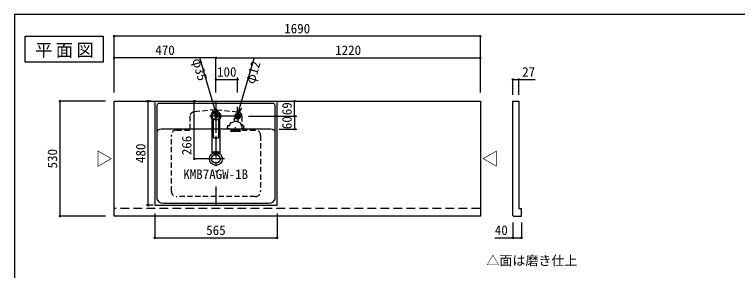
# Model space of a CAD drawing. Units: millimetres on the paper, scale 1:20. Extents: x -205 to 195, y -144 to 138.
# Drawn here: x -205 to -38.1, y 79.5 to 138.5 of the extents above; entities that cross this region are included whole.
import ezdxf
from ezdxf.enums import TextEntityAlignment as Align

# ---------------------------------------------------------------- set-up
doc = ezdxf.new("R2010")
doc.units = ezdxf.units.MM
for name, pattern in [('CHAIN1', [8, 5, -1, 1, -1]), ('DASHED1', [1.8, 1.2, -0.6]), ('DASHED2', [3, 2, -1]), ('DOUBLE_CHAIN1', [8.8, 5, -1, 0.6, -0.6, 0.6, -1])]:
    doc.linetypes.add(name, pattern=pattern)
for name, color, linetype in [('0-1_1', 7, 'Continuous'), ('0-2_2', 4, 'Continuous'), ('0-3_3', 6, 'Continuous'), ('0-A_10', 6, 'Continuous')]:
    doc.layers.add(name, color=color, linetype=linetype)
doc.styles.add('ＭＳ ゴシック', font='')
doc.styles.get('ＭＳ ゴシック').set_extended_font_data('MS Gothic')

msp = doc.modelspace()

# ---------------------------------------------------------------- hatches: boundary and pattern name
at = {"layer": '0-2_2'}
for points in [[(-181.7, 133.5, 1), (-182.3, 133.5, 1)], [(-97.2, 133.5, 1), (-97.8, 133.5, 1)], [(-181.7, 128.5, 1), (-182.3, 128.5, 1)], [(-158.2, 128.5, 1), (-158.8, 128.5, 1)], [(-158.2, 128.5, 1), (-158.8, 128.5, 1)], [(-97.2, 128.5, 1), (-97.8, 128.5, 1)], [(-158.2, 123.5, 1), (-158.8, 123.5, 1)], [(-153.2, 123.5, 1), (-153.8, 123.5, 1)], [(-89.7, 123.5, 1), (-90.3, 123.5, 1)], [(-88.35, 123.5, 1), (-88.95, 123.5, 1)], [(-194.2, 118.5, 1), (-194.8, 118.5, 1)], [(-173.825, 118.5, 1), (-174.425, 118.5, 1)], [(-163.2, 118.5, 1), (-163.8, 118.5, 1)], [(-140.075, 118.5, 1), (-140.675, 118.5, 1)], [(-140.075, 115.05, 1), (-140.675, 115.05, 1)], [(-140.075, 115.05, 1), (-140.675, 115.05, 1)], [(-140.075, 112.05, 1), (-140.675, 112.05, 1)], [(-163.2, 105.2, 1), (-163.8, 105.2, 1)], [(-173.825, 94.5, 1), (-174.425, 94.5, 1)], [(-194.2, 92, 1), (-194.8, 92, 1)], [(-172.325, 87, 1), (-172.925, 87, 1)], [(-144.075, 87, 1), (-144.675, 87, 1)], [(-89.7, 87, 1), (-90.3, 87, 1)], [(-87.7, 87, 1), (-88.3, 87, 1)]]:
    msp.add_hatch(color=132, dxfattribs=at).paths.add_polyline_path(points)

# ---------------------------------------------------------------- linework, layer by layer
at = {"layer": '0-1_1'}
for p, q in [((-182, 92), (-182, 118.5)), ((-90, 118.5), (-88.65, 118.5)), ((-90, 92.15), (-90, 118.5)), ((-88.65, 118.5), (-88.65, 93.75)), ((-88.65, 93.75), (-88.025, 93.75)), ((-88, 93.725), (-88.025, 93.75)), ((-97.5, 92), (-182, 92))]:
    msp.add_line(p, q, dxfattribs=at)
for points in [[(-182, 118.5), (-97.5, 118.5), (-97.5, 92)], [(-89.85, 92), (-88.025, 92), (-88, 92.025), (-88, 93.725)]]:
    msp.add_lwpolyline(points, dxfattribs=at)
for centre, radius in [((-158.5, 115.05), 0.875), ((-153.5, 115.05), 0.3)]:
    msp.add_circle(centre, radius, dxfattribs=at)
msp.add_arc((-89.85, 92.15), 0.15, 180, 270, dxfattribs=at)
at = {"layer": '0-2_2'}
for p, q in [((-182, 120.5), (-182, 133.5)), ((-97.5, 133.5), (-182, 133.5)), ((-97.5, 120.5), (-97.5, 133.5)), ((-182, 120.5), (-182, 128.5)), ((-158.5, 128.5), (-182, 128.5)), ((-162.308, 128.569), (-158.255, 114.66)), ((-158.5, 120.5), (-158.5, 128.5)), ((-158.5, 128.5), (-97.5, 128.5)), ((-158.5, 120.5), (-158.5, 128.5)), ((-149.716, 128.567), (-153.583, 115.212)), ((-97.5, 120.5), (-97.5, 128.5)), ((-158.5, 120.5), (-158.5, 124)), ((-158.5, 123.5), (-153.5, 123.5)), ((-153.5, 120.5), (-153.5, 124)), ((-90, 120), (-90, 123.5)), ((-90, 123.5), (-84.843, 123.5)), ((-88.65, 120), (-88.65, 123.5)), ((-184, 118.5), (-194.5, 118.5)), ((-194.5, 118.5), (-194.5, 92)), ((-173.48, 118.5), (-174.625, 118.5)), ((-174.125, 94.5), (-174.125, 118.5)), ((-172.525, 118.5), (-144.475, 118.5)), ((-163.049, 118.5), (-163.5, 118.5)), ((-163.5, 105.2), (-163.5, 118.5)), ((-151, 118.5), (-140.375, 118.5)), ((-140.375, 115.05), (-140.375, 118.5)), ((-172.625, 118.4), (-172.625, 94.6)), ((-172.125, 117.5), (-172.125, 111.149)), ((-145.375, 118), (-171.625, 118)), ((-153.583, 115.212), (-153.543, 117.211)), ((-153.583, 115.212), (-152.549, 116.923)), ((-144.875, 111.39), (-144.875, 117.5)), ((-144.375, 94.6), (-144.375, 118.4)), ((-158.255, 114.66), (-159.293, 116.37)), ((-158.745, 116.34), (-157.707, 114.63)), ((-158.745, 116.34), (-158.701, 114.341)), ((-158.255, 114.66), (-158.299, 116.659)), ((-153.417, 115.788), (-154.451, 114.077)), ((-153.417, 115.788), (-153.457, 113.789)), ((-151, 115.05), (-140.375, 115.05)), ((-150.58, 115.05), (-139.875, 115.05)), ((-140.375, 115.05), (-140.375, 112.05)), ((-145.89, 112.05), (-171.11, 112.05)), ((-143.89, 112.05), (-139.875, 112.05)), ((-172.125, 111.55), (-172.125, 96.059)), ((-153.25, 111.776), (-154.75, 111.776)), ((-154.75, 111.582), (-153.25, 111.582)), ((-144.875, 96.059), (-144.875, 111.39)), ((-160.5, 105.2), (-163.5, 105.2)), ((-172.962, 94.5), (-174.625, 94.5)), ((-172.525, 94.5), (-144.475, 94.5)), ((-170.61, 95), (-146.39, 95)), ((-184, 92), (-194.5, 92)), ((-172.625, 92.6), (-172.625, 87)), ((-144.375, 92.6), (-144.375, 87)), ((-90, 90.5), (-90, 87)), ((-88, 90.5), (-88, 87)), ((-172.625, 87), (-144.375, 87)), ((-94.16, 87), (-88, 87))]:
    msp.add_line(p, q, dxfattribs=at)
at = {"layer": '0-2_2', "linetype": 'CHAIN1'}
for p, q in [((-158.5, 118.5), (-158.5, 102.225)), ((-153.5, 115.661), (-153.5, 114.374)), ((-152.895, 115.05), (-160.04, 115.05)), ((-154, 111.856), (-154, 112.484)), ((-156.5, 105.2), (-160.5, 105.2)), ((-158.5, 98.855), (-158.5, 94.5))]:
    msp.add_line(p, q, dxfattribs=at)
at = {"layer": '0-2_2', "linetype": 'DASHED1'}
for p, q in [((-158.649, 116.535), (-163.6, 116.04)), ((-158.351, 116.535), (-153.4, 116.04)), ((-164.5, 115.05), (-164.5, 111.85)), ((-155, 113.524), (-154.259, 113.801)), ((-153, 113.524), (-153.747, 113.803)), ((-152.5, 115.05), (-152.5, 111.85)), ((-167.55, 111.85), (-164.5, 111.85)), ((-155.875, 112.885), (-155.875, 112.498)), ((-155.875, 112.885), (-155.325, 112.885)), ((-155.875, 112.275), (-155.875, 112.498)), ((-155.875, 112.175), (-155.875, 112.275)), ((-155.875, 112.175), (-155.375, 112.175)), ((-155.325, 112.885), (-155.325, 113.058)), ((-155.325, 112.125), (-152.675, 112.125)), ((-155.125, 112.125), (-155.125, 112.05)), ((-152.875, 112.125), (-152.875, 112.05)), ((-152.675, 112.885), (-152.675, 113.058)), ((-152.125, 112.885), (-152.675, 112.885)), ((-152.625, 112.175), (-152.125, 112.175)), ((-152.5, 111.85), (-149.45, 111.85)), ((-152.125, 112.885), (-152.125, 112.048)), ((-152.125, 112.275), (-152.125, 112.048)), ((-152.125, 112.175), (-152.125, 112.275)), ((-168.8, 97.75), (-168.8, 110.6)), ((-148.2, 110.6), (-148.2, 97.75)), ((-158.5, 96.5), (-167.55, 96.5)), ((-149.45, 96.5), (-158.5, 96.5))]:
    msp.add_line(p, q, dxfattribs=at)
at = {"layer": '0-2_2', "linetype": 'DASHED2'}
msp.add_line((-97.5, 93.75), (-182, 93.75), dxfattribs=at)
at = {"layer": '0-2_2'}
msp.add_lwpolyline([(-202.5, 133.5), (-184.5, 133.5), (-184.5, 127.5), (-202.5, 127.5)], close=True, dxfattribs=at)
for radius in [1.5, 1]:
    msp.add_circle((-158.5, 105.2), radius, dxfattribs=at)
for centre, radius, start, end in [((-172.525, 118.4), 0.1, 90, 180), ((-144.475, 118.4), 0.1, 0, 90), ((-171.625, 117.5), 0.5, 90, 180), ((-145.375, 117.5), 0.5, 0, 90), ((-172.525, 94.6), 0.1, 180, 270), ((-144.475, 94.6), 0.1, 270, 360)]:
    msp.add_arc(centre, radius, start, end, dxfattribs=at)
at = {"layer": '0-2_2', "linetype": 'DASHED1'}
for centre, radius, start, end in [((-163.5, 115.045), 1, 95.71059, 180), ((-158.5, 115.043), 1.5, 84.28941, 95.71059), ((-153.5, 115.045), 1, 0, 84.28941), ((-154.825, 113.056), 0.5, 110.47182, 179.72446), ((-154, 113.106), 0.742, 70.05437, 110.47333), ((-153.175, 113.056), 0.5, 0.27554, 69.52818), ((-167.55, 110.6), 1.25, 90, 180), ((-155.325, 112.175), 0.05, 180, 270), ((-152.675, 112.175), 0.05, 270, 360), ((-149.45, 110.6), 1.25, 0, 90), ((-167.55, 97.75), 1.25, 180, 270), ((-149.45, 97.75), 1.25, 270, 360)]:
    msp.add_arc(centre, radius, start, end, dxfattribs=at)
at = {"layer": '0-2_2'}
for centre, major_axis, ratio, start_param, end_param in [((-171.11, 111.39), (-1.015, 0), 0.650307, 4.712389, 6.2831853), ((-145.89, 111.39), (1.015, 0), 0.650307, 6.2831853, 7.8539816), ((-154.75, 111.679), (0.375, 0), 0.258974, 1.5707963, 4.712389), ((-153.25, 111.679), (-0.375, 0), 0.258974, 1.5707963, 4.712389), ((-170.61, 96.059), (-1.515, 0), 0.699055, 6.2831853, 7.8539816), ((-146.39, 96.059), (1.515, 0), 0.699055, 4.712389, 6.2831853)]:
    msp.add_ellipse(centre, major_axis=major_axis, ratio=ratio, start_param=start_param, end_param=end_param, dxfattribs=at)
at = {"layer": '0-3_3', "linetype": 'DOUBLE_CHAIN1'}
for p, q in [((-158.5, 116.2), (-158.5, 106.254)), ((-153.5, 115.675), (-153.5, 114.425))]:
    msp.add_line(p, q, dxfattribs=at)
at = {"layer": '0-3_3', "linetype": 'CHAIN1'}
for p, q in [((-157.35, 115.05), (-159.65, 115.05)), ((-152.875, 115.05), (-154.125, 115.05))]:
    msp.add_line(p, q, dxfattribs=at)
at = {"layer": '0-3_3'}
for p, q in [((-159.4, 111.749), (-159.4, 114.334)), ((-159.125, 114.019), (-159.125, 110.175)), ((-157.875, 110.175), (-157.875, 114.019)), ((-157.6, 111.749), (-157.6, 114.334)), ((-159.4, 106.581), (-159.4, 111.749)), ((-157.6, 111.749), (-157.6, 106.581)), ((-159, 110.05), (-158, 110.05))]:
    msp.add_line(p, q, dxfattribs=at)
for radius in [0.625, 0.425]:
    msp.add_circle((-153.5, 115.05), radius, dxfattribs=at)
for centre, radius, start, end in [((-158.5, 115.05), 1.15, 307.49525, 233.96812), ((-159.25, 114.019), 0.125, 0, 53.96812), ((-157.75, 114.019), 0.125, 126.03188, 180), ((-158.5, 115.05), 1.15, 306.03188, 307.49525), ((-158.5, 115.05), 1.15, 306.03188, 307.49525), ((-159, 110.175), 0.125, 180, 270), ((-158, 110.175), 0.125, 270, 360)]:
    msp.add_arc(centre, radius, start, end, dxfattribs=at)
for start_param, end_param in [(2.3384438, 3.1415927), (6.2831853, 7.0863341)]:
    msp.add_ellipse((-158.5, 111.749), major_axis=(0.9, 0), ratio=0.362778, start_param=start_param, end_param=end_param, dxfattribs=at)
msp.add_ellipse((-158.5, 106.581), major_axis=(0.9, 0), ratio=0.362778, dxfattribs=at)
at = {"layer": '0-A_10'}
msp.add_line((195, 138.5), (-205, 138.5), dxfattribs=at)
msp.add_lwpolyline([(-205, 138.5), (-205, -143.5), (195, -143.5)], dxfattribs=at)

# ---------------------------------------------------------------- texts
at = {"layer": '0-2_2', "style": 'ＭＳ ゴシック'}
for s, p in [('1690', (-142.75, 133.5)), ('470', (-172.5, 128.5)), ('1220', (-131, 128.5)), ('100', (-158.25, 123.5)), ('27', (-87.843, 123.5)), ('KMB7AGW-1B', (-166.047, 99.903)), ('565', (-160.75, 87)), ('40', (-94.16, 87)), ('△面は磨き仕上', (-96.097, 80.01))]:
    msp.add_text(s, height=2.199, dxfattribs=at).set_placement(p, align=Align.BOTTOM_LEFT)
for s, height, rotation, p in [('φ35', 2.199, 286.246, (-164.67, 127.88)), ('φ12', 2.199, 73.849, (-149.018, 122.118)), ('69', 2.199, 90, (-140.375, 115.275)), ('60', 2.199, 90, (-140.375, 112.05)), ('266', 2.199, 90, (-163.5, 106.054)), ('480', 2.199, 90, (-174.125, 104.25)), ('530', 2.199, 90, (-194.5, 103)), ('△', 2.933, 270, (-186.708, 107.254)), ('△', 2.933, 90, (-92.792, 103.254))]:
    msp.add_text(s, height=height, rotation=rotation, dxfattribs=at).set_placement(p, align=Align.BOTTOM_LEFT)
at = {"layer": '0-2_2', "insert": (-200.241, 128.5), "char_height": 2.933, "attachment_point": 7, "style": 'ＭＳ ゴシック'}
msp.add_mtext('\\T1.19;平面図', dxfattribs=at)

doc.saveas('drawing.dxf')
